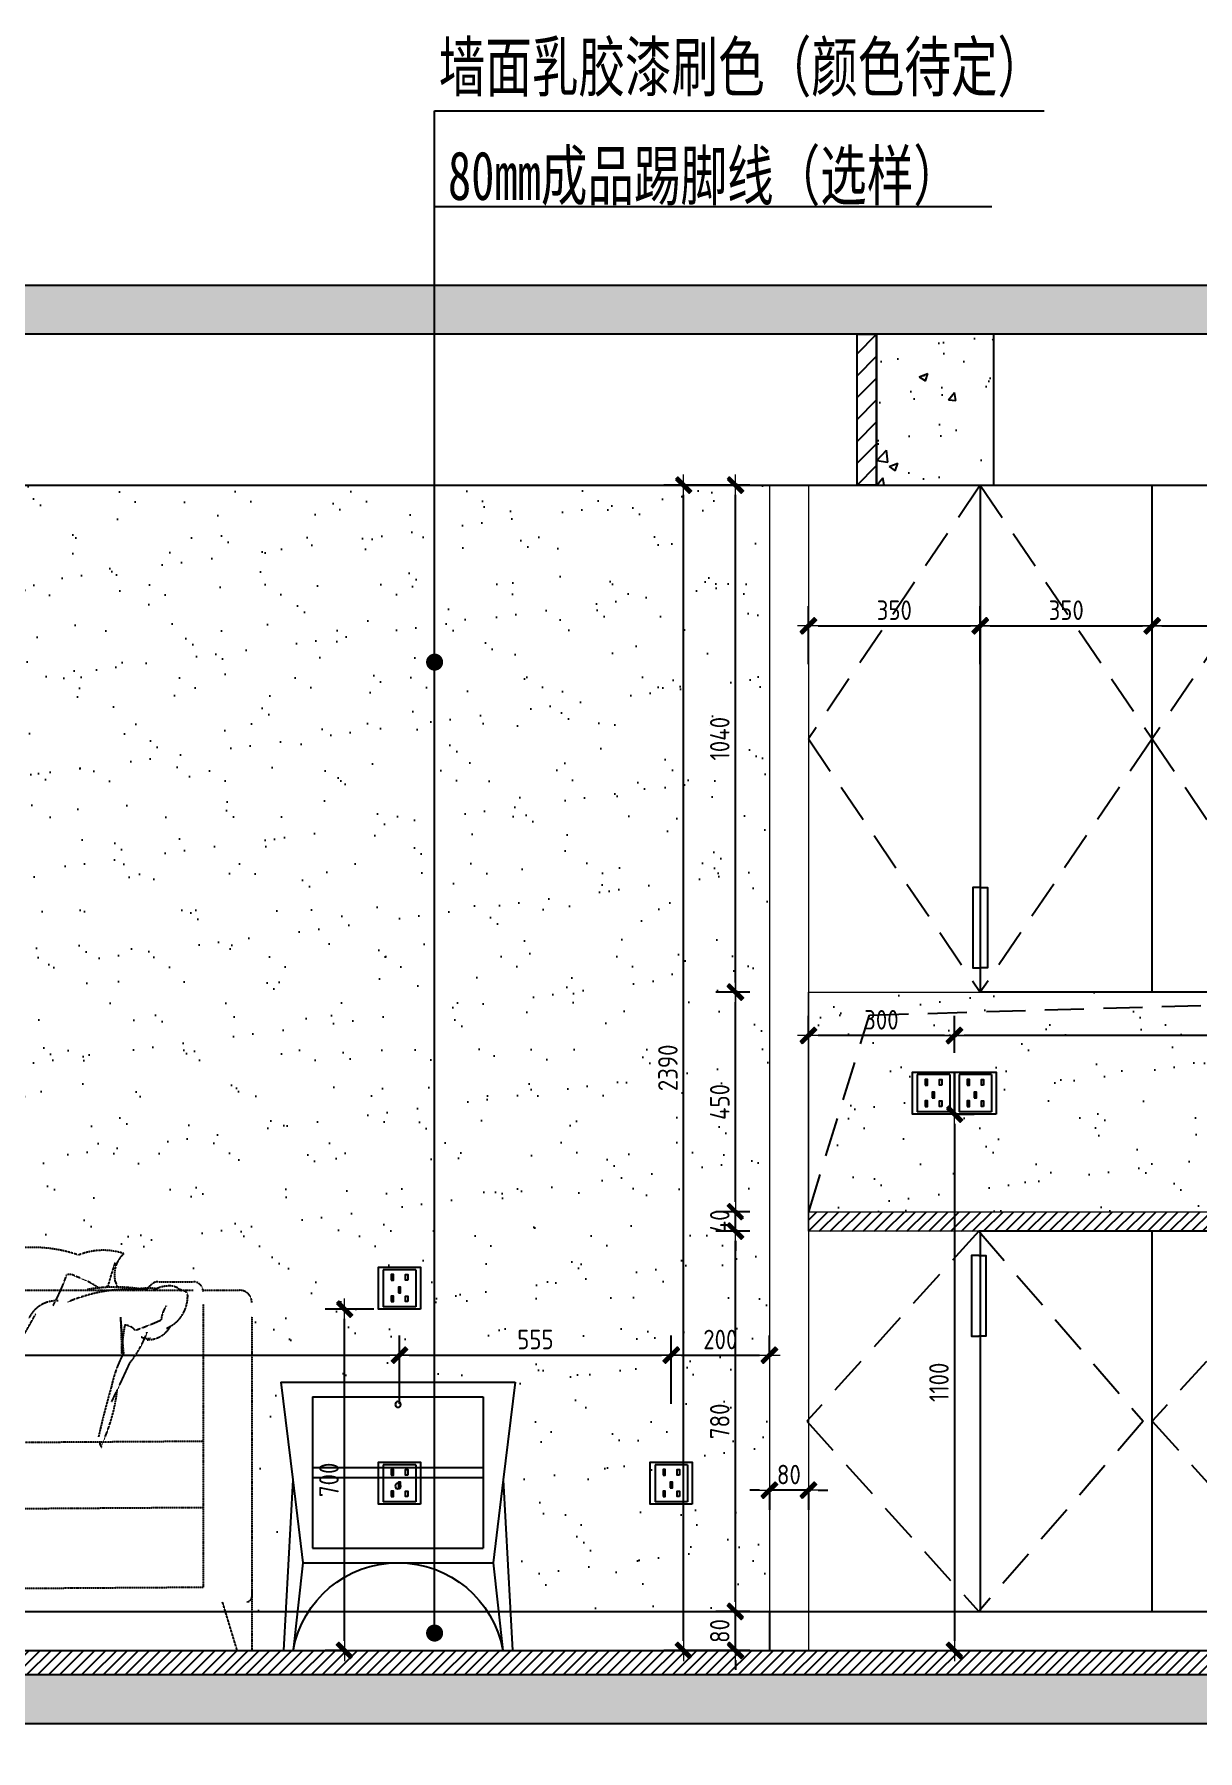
# Model space of a CAD drawing. Header units: millimetres. Extents: x 104198 to 1296755, y -81101 to 81453.
# Drawn here: x 547529 to 549915, y -26759 to -23239 of the extents above; entities that cross this region are included whole.
import ezdxf

# ---------------------------------------------------------------- set-up
doc = ezdxf.new("R2010")
doc.units = ezdxf.units.MM
doc.header["$PDMODE"] = 3
for name, pattern in [('Ax-B-comp-L2qt-$0$Ax-B-comp-LG-$0${ Wide Dash }', [12, 4, -2, 4, -2]), ('HIDDEN', [0.375, 0.25, -0.125]), ('HIDDEN2', [0.1875, 0.125, -0.0625])]:
    doc.linetypes.add(name, pattern=pattern)
doc.layers.get('Defpoints').update_dxf_attribs({"color": 250})
for name, color, linetype in [('0家具', 51, 'Continuous'), ('D■02 地材填充', 250, 'Continuous'), ('FIXTURE', 2, 'Continuous'), ('FURNITURE', 2, 'Continuous'), ('MF-活动家具', 40, 'Continuous'), ('天棚图层', 51, 'Continuous')]:
    doc.layers.add(name, color=color, linetype=linetype)
doc.layers.add('天花灯具尺寸', color=2, linetype='Continuous', lineweight=0)
doc.styles.add('CCD_DIM', font='ARCHS.SHX')
doc.styles.add('尺寸标注', font='ARCHS.SHX', dxfattribs={"width": 0.8})
doc.styles.add('黑体', font='simhei.ttf', dxfattribs={"width": 0.7})
doc.dimstyles.get("Standard").update_dxf_attribs({"dimtxt": 0.18, "dimasz": 0.18, "dimexe": 0.18, "dimexo": 0.0625, "dimgap": 0.09, "dimtad": 0, "dimtih": 1, "dimtoh": 1, "dimdec": 4, "dimzin": 0, "dimdsep": 46, "dimtxsty": 'Standard', "dimcen": 0.09, "dimadec": 0, "dimazin": 0, "dimtfac": 1, "dimtdec": 4, "dimtofl": 0, "dimtmove": 0, "dimatfit": 3, "dimfxl": 1, "dimtolj": 1, "dimtzin": 0, "dimarcsym": 0})
doc.dimstyles.new('海龍1：20', dxfattribs={"dimscale": 20, "dimtxt": 2, "dimasz": 1, "dimexe": 2, "dimexo": 2, "dimgap": 0.6, "dimtad": 1, "dimdec": 0, "dimrnd": 5, "dimdsep": 46, "dimtxsty": 'CCD_DIM', "dimblk": 'WS-cj', "dimcen": 1, "dimclrd": 44, "dimclre": 44, "dimclrt": 2, "dimadec": 0, "dimazin": 2, "dimtfac": 1, "dimtdec": 4, "dimtix": 1, "dimtmove": 2, "dimatfit": 3, "dimldrblk": 'CCD_Leader_Arrow', "dimfxl": 5, "dimfxlon": 1, "dimtolj": 1, "dimarcsym": 0})
doc.dimstyles.new('海龍1：50', dxfattribs={"dimscale": 50, "dimtxt": 2, "dimasz": 1, "dimexe": 2, "dimexo": 2, "dimgap": 0.6, "dimtad": 1, "dimdec": 0, "dimrnd": 5, "dimdsep": 46, "dimtxsty": 'CCD_DIM', "dimblk": 'WS-cj', "dimcen": 1, "dimclrd": 44, "dimclre": 44, "dimclrt": 2, "dimadec": 0, "dimazin": 2, "dimtfac": 1, "dimtdec": 4, "dimtix": 1, "dimtmove": 2, "dimatfit": 3, "dimldrblk": 'CCD_Leader_Arrow', "dimfxl": 5, "dimfxlon": 1, "dimtolj": 1, "dimarcsym": 0})
doc.dimstyles.new('立面标注', dxfattribs={"dimtxt": 100, "dimasz": 35, "dimexe": 20, "dimexo": 100, "dimtad": 1, "dimdec": 0, "dimtxsty": '黑体', "dimblk": 'ARCHTICK', "dimcen": 80, "dimdle": 20, "dimclrd": 251, "dimclre": 251, "dimclrt": 256, "dimadec": 0, "dimazin": 0, "dimtfac": 1, "dimtdec": 0, "dimtix": 1, "dimtmove": 2, "dimatfit": 3, "dimldrblk": 'DOT', "dimfxl": 200, "dimfxlon": 1, "dimarcsym": 0})

# ---------------------------------------------------------------- blocks, each defined once
blk = doc.blocks.new('_ArchTick')
at = {"color": 2, "linetype": 'ByBlock', "const_width": 0.4}
blk.add_lwpolyline([(-0.5, -0.5), (0.5, 0.5)], dxfattribs=at)
blk = doc.blocks.new('_Dot')
at = {"color": 2, "linetype": 'ByBlock', "lineweight": -2}
blk.add_line((-0.5, 0), (-1, 0), dxfattribs=at)
at = {"color": 2, "linetype": 'ByBlock', "const_width": 0.5}
blk.add_lwpolyline([(-0.25, 0, 1), (0.25, 0, 1)], format="xyb", close=True, dxfattribs=at)
blk = doc.blocks.new('*D199')
at = {"color": 44, "lineweight": -2, "transparency": 16777216}
for p, q in [((544976.3, -26915), (544976.3, -27265)), ((549036.3, -26915), (549036.3, -27265)), ((544976.3, -27165), (549036.3, -27165))]:
    blk.add_line(p, q, dxfattribs=at)
at = {"layer": 'Defpoints', "color": 0, "transparency": 16777216}
for p in [(549036.3, -26553.5), (544976.3, -26603.5), (549036.3, -27165)]:
    blk.add_point(p, dxfattribs=at)
at = {"color": 44, "lineweight": -2, "transparency": 16777216, "xscale": 50, "yscale": 50, "zscale": 50, "rotation": 180}
blk.add_blockref('_ArchTick', (544976.3, -27165), dxfattribs=at)
at = {"color": 44, "lineweight": -2, "transparency": 16777216, "xscale": 50, "yscale": 50, "zscale": 50}
blk.add_blockref('_ArchTick', (549036.3, -27165), dxfattribs=at)
at = {"color": 2, "transparency": 16777216, "insert": (547006.3, -27085), "char_height": 100, "attachment_point": 5, "style": '尺寸标注'}
blk.add_mtext('\\A1;4060', dxfattribs=at)
blk = doc.blocks.new('CCD_Leader_Arrow')
at = {"color": 50, "linetype": 'ByBlock'}
blk.add_line((0, 0), (-1, 0), dxfattribs=at)
for points in [[(-0.859, 0.668), (-0.597, 0.852), (-0.24, 0), (0, 0)], [(-0.859, -0.668), (-0.597, -0.852), (-0.24, 0), (0, 0)]]:
    blk.add_solid(points, dxfattribs=at)
blk = doc.blocks.new('WS-cj')
blk.add_hatch(color=2).paths.add_polyline_path([(0.588, 0.818), (-0.818, -0.588), (-0.588, -0.818), (0.818, 0.588)])
at = {"color": 2, "linetype": 'ByBlock', "lineweight": 0}
for p, q in [((-1.1, 0), (0, 0)), ((0, 0), (1.1, 0))]:
    blk.add_line(p, q, dxfattribs=at)
at = {"color": 2}
blk.add_lwpolyline([(0.588, 0.818), (-0.818, -0.588), (-0.588, -0.818), (0.818, 0.588)], close=True, dxfattribs=at)
blk = doc.blocks.new('*D200')
at = {"color": 44, "lineweight": -2, "transparency": 16777216}
for p, q in [((549036.3, -26915), (549036.3, -27265)), ((551936.3, -26915), (551936.3, -27265)), ((549036.3, -27165), (551936.3, -27165))]:
    blk.add_line(p, q, dxfattribs=at)
at = {"layer": 'Defpoints', "color": 0, "transparency": 16777216}
for p in [(549036.3, -26553.5), (551936.3, -26703.5), (551936.3, -27165)]:
    blk.add_point(p, dxfattribs=at)
at = {"color": 44, "lineweight": -2, "transparency": 16777216, "xscale": 50, "yscale": 50, "zscale": 50, "rotation": 180}
blk.add_blockref('_ArchTick', (549036.3, -27165), dxfattribs=at)
at = {"color": 44, "lineweight": -2, "transparency": 16777216, "xscale": 50, "yscale": 50, "zscale": 50}
blk.add_blockref('_ArchTick', (551936.3, -27165), dxfattribs=at)
at = {"color": 2, "transparency": 16777216, "insert": (550486.3, -27085), "char_height": 100, "attachment_point": 5, "style": '尺寸标注'}
blk.add_mtext('\\A1;2900', dxfattribs=at)
blk = doc.blocks.new('海龍12074856')
at = {"layer": 'FURNITURE', "color": 251, "linetype": 'HIDDEN'}
for p, q in [((-22.5, -87.9), (1080, -87.9)), ((1007.9, -70.5), (1080, -70.5)), ((1100, -87.9), (1175, -87.9)), ((1100, -116.7), (1100, -696.7)), ((1200, -141.7), (1200, -716.7)), ((1100, -397.9), (-22.5, -405.2)), ((-22.5, -540.4), (1100, -533.1)), ((-22.5, -704), (1100, -696.7)), ((1200, -701.7), (1200, -826.7)), ((1170, -826.7), (1139.8, -726.7)), ((1170, -826.7), (1200, -826.7))]:
    blk.add_line(p, q, dxfattribs=at)
for centre, radius, start, end in [((750.4, -290.4), 290.4, 71.0739, 107.5747), ((895.3, -141.7), 135.8, 71.8641, 111.8997), ((1491.4, -232.5), 606.2, 160.5896, 165.6069), ((976.8, -56.2), 58.6, 131.987, 191.4586), ((445.1, 71.7), 396.5, 331.2829, 341.1482), ((826.4, -75.3), 19.8, 54.205, 107.8646), ((779.3, -236.8), 187, 54.7043, 71.7089), ((882.6, -88.9), 42.3, 10.1563, 29.753), ((955, -426.2), 340.9, 86.251, 112.9558), ((920.4, -433.5), 352.1, 78.9134, 99.3904), ((1520.2, -402.6), 697.1, 152.4017, 152.608), ((987.7, -235.8), 152.1, 84.4699, 96.9262), ((1233.3, -326.5), 346.3, 133.6833, 136.2476), ((1007.9, -90.5), 20, 90, 133.6833), ((1031, -141.5), 62.5, 88.5744, 120.8545), ((997.8, -100.8), 70.5, 292.6963, 357.4063), ((1029.7, -119.8), 40.9, 63.3236, 88.1408), ((1063.8, -69.2), 21.1, 221.9306, 246.7617), ((1042.8, -127.3), 41.9, 54.7478, 78.0378), ((1042.8, -127.3), 41.9, 54.7478, 78.0378), ((1053.4, -100.1), 15.2, 345.1664, 27.3139), ((1080, -90.5), 20, 0, 90), ((1175, -112.9), 25, 0, 90), ((-97.3, 319.4), 968.1, 321.7122, 331.9416), ((799.9, -172.9), 63.5, 87.1577, 154.7043), ((1081.1, -156.3), 67.5, 147.1945, 173.6132), ((-14384.7, -1478.5), 15373.9, 4.71055, 4.98388), ((68.2, -203.6), 865, 359.0749, 4.0283), ((1333.9, -231.7), 401.1, 169.5657, 177.9766), ((936.8, -190.6), 31.6, 40.6183, 85.153), ((782.9, -101.7), 214.8, 321.0232, 340.2953), ((725.2, 495.7), 706.2, 289.4872, 294.135), ((986.5, -135.5), 53.8, 268.1339, 332.4125), ((985.5, -163.9), 23, 237.0233, 286.5183), ((1173.2, -341.3), 267.1, 152.0016, 167.9784), ((-3579.7, 1835.2), 4981.1, 334.4125, 335.4185), ((2717.1, -804.5), 1878.2, 163.9665, 167.2127), ((560.3, -249.7), 366.3, 334.6393, 353.297), ((907.6, -397.8), 20, 180.2482, 216.88), ((1190, -716.7), 10, 270, 0)]:
    blk.add_arc(centre, radius, start, end, dxfattribs=at)
blk = doc.blocks.new('tggg')
at = {"layer": 'MF-活动家具', "color": 8, "linetype": 'Continuous'}
for p, q in [((7229.9, -26803.9), (7163.2, -26803.9)), ((7163.2, -26803.9), (7163.2, -26879.8)), ((7229.9, -26803.9), (7229.9, -26879.8)), ((7229.9, -26879.8), (7163.2, -26879.8))]:
    blk.add_line(p, q, dxfattribs=at)
at = {"layer": 'MF-活动家具', "color": 2, "linetype": 'Continuous'}
blk.add_lwpolyline([(7239.5, -26884.8), (7153.5, -26884.8), (7153.5, -26798.8), (7239.5, -26798.8)], close=True, dxfattribs=at)
at = {"layer": 'MF-活动家具', "color": 8, "linetype": 'Continuous'}
for points in [[(7179.6, -26825.4), (7184.2, -26825.4), (7184.2, -26813.8), (7179.6, -26813.8)], [(7213.5, -26825.4), (7208.9, -26825.4), (7208.9, -26813.8), (7213.5, -26813.8)], [(7179.6, -26869.4), (7184.2, -26869.4), (7184.2, -26857.9), (7179.6, -26857.9)], [(7194.2, -26851.4), (7198.8, -26851.4), (7198.8, -26839.9), (7194.2, -26839.9)], [(7213.5, -26869.4), (7208.9, -26869.4), (7208.9, -26857.9), (7213.5, -26857.9)]]:
    blk.add_lwpolyline(points, close=True, dxfattribs=at)
blk = doc.blocks.new('rfyk')
at = {"color": 251}
for p, q in [((548805, -30190.8), (548829.3, -30390.8)), ((549285, -30190.8), (548805, -30190.8)), ((549285, -30190.8), (549260.7, -30390.8)), ((549220, -30220.8), (548870, -30220.8)), ((548870, -30220.8), (548870, -30530.8)), ((549220, -30220.8), (549220, -30530.8)), ((549220, -30365.8), (548870, -30365.8)), ((548829.3, -30390.8), (548810, -30740.8)), ((548829.3, -30390.8), (548850, -30560.8)), ((549220, -30385.8), (548870, -30385.8)), ((549260.7, -30390.8), (549240, -30560.8)), ((549260.7, -30390.8), (549280, -30740.8)), ((549220, -30530.8), (548870, -30530.8)), ((548850, -30560.8), (548830, -30740.8)), ((549240, -30560.8), (548850, -30560.8)), ((549240, -30560.8), (549260, -30740.8)), ((548830, -30740.8), (548810, -30740.8)), ((549280, -30740.8), (549260, -30740.8))]:
    blk.add_line(p, q, dxfattribs=at)
for centre in [(549045, -30236.2), (549045, -30403.5)]:
    blk.add_circle(centre, 5.84, dxfattribs=at)
blk.add_arc((549045, -30779.2), 218.4, 10.1272, 169.8728, dxfattribs=at)
blk = doc.blocks.new('*D805')
at = {"color": 44, "lineweight": -2, "transparency": 16777216}
for p, q in [((548966.6, -26453.5), (548966.6, -26433.5)), ((548996.3, -26473.5), (548926.6, -26473.5)), ((548966.6, -26553.5), (548966.6, -26473.5)), ((548996.3, -26553.5), (548926.6, -26553.5)), ((548966.6, -26573.5), (548966.6, -26593.5))]:
    blk.add_line(p, q, dxfattribs=at)
at = {"layer": 'Defpoints', "color": 0, "transparency": 16777216}
for p in [(548966.6, -26473.5), (549036.3, -26473.5), (549036.3, -26553.5)]:
    blk.add_point(p, dxfattribs=at)
at = {"color": 44, "lineweight": -2, "transparency": 16777216, "xscale": 20, "yscale": 20, "zscale": 20}
for p, rotation in [((548966.6, -26473.5), 270), ((548966.6, -26553.5), 90)]:
    blk.add_blockref('WS-cj', p, dxfattribs=dict(at, rotation=rotation))
at = {"color": 2, "transparency": 16777216, "insert": (548934.6, -26513.5), "char_height": 40, "attachment_point": 5, "rotation": 90, "style": 'CCD_DIM'}
blk.add_mtext('\\A1;80', dxfattribs=at)
blk = doc.blocks.new('*D806')
at = {"color": 44, "lineweight": -2, "transparency": 16777216}
for p, q in [((548996.3, -25693.5), (548926.6, -25693.5)), ((548966.6, -26453.5), (548966.6, -25713.5)), ((548996.3, -26473.5), (548926.6, -26473.5))]:
    blk.add_line(p, q, dxfattribs=at)
at = {"layer": 'Defpoints', "color": 0, "transparency": 16777216}
for p in [(548966.6, -25693.5), (549036.3, -25693.5), (549036.3, -26473.5)]:
    blk.add_point(p, dxfattribs=at)
at = {"color": 44, "lineweight": -2, "transparency": 16777216, "xscale": 20, "yscale": 20, "zscale": 20}
for p, rotation in [((548966.6, -25693.5), 90), ((548966.6, -26473.5), 270)]:
    blk.add_blockref('WS-cj', p, dxfattribs=dict(at, rotation=rotation))
at = {"color": 2, "transparency": 16777216, "insert": (548934.6, -26083.5), "char_height": 40, "attachment_point": 5, "rotation": 90, "style": 'CCD_DIM'}
blk.add_mtext('\\A1;780', dxfattribs=at)
blk = doc.blocks.new('*D807')
at = {"color": 44, "lineweight": -2, "transparency": 16777216}
for p, q in [((548966.6, -25633.5), (548966.6, -25613.5)), ((548996.3, -25653.5), (548926.6, -25653.5)), ((548966.6, -25693.5), (548966.6, -25653.5)), ((548996.3, -25693.5), (548926.6, -25693.5)), ((548966.6, -25713.5), (548966.6, -25733.5))]:
    blk.add_line(p, q, dxfattribs=at)
at = {"layer": 'Defpoints', "color": 0, "transparency": 16777216}
for p in [(548966.6, -25653.5), (549036.3, -25653.5), (549036.3, -25693.5)]:
    blk.add_point(p, dxfattribs=at)
at = {"color": 44, "lineweight": -2, "transparency": 16777216, "xscale": 20, "yscale": 20, "zscale": 20}
for p, rotation in [((548966.6, -25653.5), 270), ((548966.6, -25693.5), 90)]:
    blk.add_blockref('WS-cj', p, dxfattribs=dict(at, rotation=rotation))
at = {"color": 2, "transparency": 16777216, "insert": (548934.6, -25673.5), "char_height": 40, "attachment_point": 5, "rotation": 90, "style": 'CCD_DIM'}
blk.add_mtext('\\A1;40', dxfattribs=at)
blk = doc.blocks.new('*D808')
at = {"color": 44, "lineweight": -2, "transparency": 16777216}
for p, q in [((548996.3, -25203.5), (548926.6, -25203.5)), ((548966.6, -25633.5), (548966.6, -25223.5)), ((548996.3, -25653.5), (548926.6, -25653.5))]:
    blk.add_line(p, q, dxfattribs=at)
at = {"layer": 'Defpoints', "color": 0, "transparency": 16777216}
for p in [(548966.6, -25203.5), (549036.3, -25203.5), (549036.3, -25653.5)]:
    blk.add_point(p, dxfattribs=at)
at = {"color": 44, "lineweight": -2, "transparency": 16777216, "xscale": 20, "yscale": 20, "zscale": 20}
for p, rotation in [((548966.6, -25203.5), 90), ((548966.6, -25653.5), 270)]:
    blk.add_blockref('WS-cj', p, dxfattribs=dict(at, rotation=rotation))
at = {"color": 2, "transparency": 16777216, "insert": (548934.6, -25428.5), "char_height": 40, "attachment_point": 5, "rotation": 90, "style": 'CCD_DIM'}
blk.add_mtext('\\A1;450', dxfattribs=at)
blk = doc.blocks.new('*D809')
at = {"color": 44, "lineweight": -2, "transparency": 16777216}
for p, q in [((548996.3, -24163.5), (548926.6, -24163.5)), ((548966.6, -25183.5), (548966.6, -24183.5)), ((548996.3, -25203.5), (548926.6, -25203.5))]:
    blk.add_line(p, q, dxfattribs=at)
at = {"layer": 'Defpoints', "color": 0, "transparency": 16777216}
for p in [(548966.6, -24163.5), (549036.3, -24163.5), (549036.3, -25203.5)]:
    blk.add_point(p, dxfattribs=at)
at = {"color": 44, "lineweight": -2, "transparency": 16777216, "xscale": 20, "yscale": 20, "zscale": 20}
for p, rotation in [((548966.6, -24163.5), 90), ((548966.6, -25203.5), 270)]:
    blk.add_blockref('WS-cj', p, dxfattribs=dict(at, rotation=rotation))
at = {"color": 2, "transparency": 16777216, "insert": (548934.6, -24683.5), "char_height": 40, "attachment_point": 5, "rotation": 90, "style": 'CCD_DIM'}
blk.add_mtext('\\A1;1040', dxfattribs=at)
blk = doc.blocks.new('*D810')
at = {"color": 44, "lineweight": -2, "transparency": 16777216}
for p, q in [((548960.2, -24163.5), (548820.2, -24163.5)), ((548860.2, -26533.5), (548860.2, -24183.5)), ((548960.2, -26553.5), (548820.2, -26553.5))]:
    blk.add_line(p, q, dxfattribs=at)
at = {"layer": 'Defpoints', "color": 0, "transparency": 16777216}
for p in [(548860.2, -24163.5), (549036.3, -24163.5), (549036.3, -26553.5)]:
    blk.add_point(p, dxfattribs=at)
at = {"color": 44, "lineweight": -2, "transparency": 16777216, "xscale": 20, "yscale": 20, "zscale": 20}
for p, rotation in [((548860.2, -24163.5), 90), ((548860.2, -26553.5), 270)]:
    blk.add_blockref('WS-cj', p, dxfattribs=dict(at, rotation=rotation))
at = {"color": 2, "transparency": 16777216, "insert": (548828.2, -25358.5), "char_height": 40, "attachment_point": 5, "rotation": 90, "style": 'CCD_DIM'}
blk.add_mtext('\\A1;2390', dxfattribs=at)
blk = doc.blocks.new('*D813')
at = {"color": 44, "lineweight": -2, "transparency": 16777216}
for p, q in [((545275.9, -26047.7), (545275.9, -25907.7)), ((548277.9, -26047.7), (548277.9, -25907.7)), ((545295.9, -25947.7), (548257.9, -25947.7))]:
    blk.add_line(p, q, dxfattribs=at)
at = {"layer": 'Defpoints', "color": 0, "transparency": 16777216}
for p in [(548277.9, -25947.7), (545275.9, -26167.5), (548277.9, -26167.5)]:
    blk.add_point(p, dxfattribs=at)
at = {"color": 44, "lineweight": -2, "transparency": 16777216, "xscale": 20, "yscale": 20, "zscale": 20, "rotation": 180}
blk.add_blockref('WS-cj', (545275.9, -25947.7), dxfattribs=at)
at = {"color": 44, "lineweight": -2, "transparency": 16777216, "xscale": 20, "yscale": 20, "zscale": 20}
blk.add_blockref('WS-cj', (548277.9, -25947.7), dxfattribs=at)
at = {"color": 2, "transparency": 16777216, "insert": (546776.9, -25915.7), "char_height": 40, "attachment_point": 5, "style": 'CCD_DIM'}
blk.add_mtext('\\A1;3000', dxfattribs=at)
blk = doc.blocks.new('*D814')
at = {"color": 44, "lineweight": -2, "transparency": 16777216}
for p, q in [((548277.9, -26047.7), (548277.9, -25907.7)), ((548835.2, -26047.7), (548835.2, -25907.7)), ((548297.9, -25947.7), (548815.2, -25947.7))]:
    blk.add_line(p, q, dxfattribs=at)
at = {"layer": 'Defpoints', "color": 0, "transparency": 16777216}
for p in [(548835.2, -25947.7), (548277.9, -26167.5), (548835.2, -26167.5)]:
    blk.add_point(p, dxfattribs=at)
at = {"color": 44, "lineweight": -2, "transparency": 16777216, "xscale": 20, "yscale": 20, "zscale": 20, "rotation": 180}
blk.add_blockref('WS-cj', (548277.9, -25947.7), dxfattribs=at)
at = {"color": 44, "lineweight": -2, "transparency": 16777216, "xscale": 20, "yscale": 20, "zscale": 20}
blk.add_blockref('WS-cj', (548835.2, -25947.7), dxfattribs=at)
at = {"color": 2, "transparency": 16777216, "insert": (548556.5, -25915.7), "char_height": 40, "attachment_point": 5, "style": 'CCD_DIM'}
blk.add_mtext('\\A1;555', dxfattribs=at)
blk = doc.blocks.new('*D1011')
at = {"color": 44, "lineweight": -2, "transparency": 16777216}
for p, q in [((548225.4, -25853.5), (548125.2, -25853.5)), ((548165.2, -26533.5), (548165.2, -25873.5)), ((548165.2, -26553.5), (548125.2, -26553.5))]:
    blk.add_line(p, q, dxfattribs=at)
at = {"layer": 'Defpoints', "color": 0, "transparency": 16777216}
for p in [(548165.2, -25853.5), (548265.4, -25853.5), (548186, -26553.5)]:
    blk.add_point(p, dxfattribs=at)
at = {"color": 44, "lineweight": -2, "transparency": 16777216, "xscale": 20, "yscale": 20, "zscale": 20}
for p, rotation in [((548165.2, -25853.5), 90), ((548165.2, -26553.5), 270)]:
    blk.add_blockref('WS-cj', p, dxfattribs=dict(at, rotation=rotation))
at = {"color": 2, "transparency": 16777216, "insert": (548133.2, -26203.5), "char_height": 40, "attachment_point": 5, "rotation": 90, "style": 'CCD_DIM'}
blk.add_mtext('\\A1;700', dxfattribs=at)
blk = doc.blocks.new('*D1120')
at = {"color": 44, "lineweight": -2, "transparency": 16777216}
for p, q in [((548835.2, -26047.7), (548835.2, -25907.7)), ((549036.3, -25947.7), (549036.3, -25907.7)), ((548855.2, -25947.7), (549016.3, -25947.7))]:
    blk.add_line(p, q, dxfattribs=at)
at = {"layer": 'Defpoints', "color": 0, "transparency": 16777216}
for p in [(549036.3, -25947.7), (549036.3, -25977.2), (548835.2, -26167.5)]:
    blk.add_point(p, dxfattribs=at)
at = {"color": 44, "lineweight": -2, "transparency": 16777216, "xscale": 20, "yscale": 20, "zscale": 20, "rotation": 180}
blk.add_blockref('WS-cj', (548835.2, -25947.7), dxfattribs=at)
at = {"color": 44, "lineweight": -2, "transparency": 16777216, "xscale": 20, "yscale": 20, "zscale": 20}
blk.add_blockref('WS-cj', (549036.3, -25947.7), dxfattribs=at)
at = {"color": 2, "transparency": 16777216, "insert": (548935.7, -25915.7), "char_height": 40, "attachment_point": 5, "style": 'CCD_DIM'}
blk.add_mtext('\\A1;200', dxfattribs=at)
blk = doc.blocks.new('*D1195')
at = {"color": 44, "lineweight": -2, "transparency": 16777216}
for p, q in [((549415.7, -25327.5), (549415.7, -25252)), ((550911.3, -25327.5), (550911.3, -25252)), ((550891.3, -25292), (549435.7, -25292))]:
    blk.add_line(p, q, dxfattribs=at)
at = {"layer": 'Defpoints', "color": 0, "transparency": 16777216}
for p in [(549415.7, -25292), (549415.7, -25367.5), (550911.3, -25367.5)]:
    blk.add_point(p, dxfattribs=at)
at = {"color": 44, "lineweight": -2, "transparency": 16777216, "xscale": 20, "yscale": 20, "zscale": 20, "rotation": 180}
blk.add_blockref('WS-cj', (549415.7, -25292), dxfattribs=at)
at = {"color": 44, "lineweight": -2, "transparency": 16777216, "xscale": 20, "yscale": 20, "zscale": 20}
blk.add_blockref('WS-cj', (550911.3, -25292), dxfattribs=at)
at = {"color": 2, "transparency": 16777216, "insert": (550163.5, -25260), "char_height": 40, "attachment_point": 5, "style": 'CCD_DIM'}
blk.add_mtext('\\A1;1495', dxfattribs=at)
blk = doc.blocks.new('*D1196')
at = {"color": 44, "lineweight": -2, "transparency": 16777216}
for p, q in [((549116.3, -25292), (549116.3, -25252)), ((549415.7, -25327.5), (549415.7, -25252)), ((549395.7, -25292), (549136.3, -25292))]:
    blk.add_line(p, q, dxfattribs=at)
at = {"layer": 'Defpoints', "color": 0, "transparency": 16777216}
for p in [(549116.3, -25292), (549116.3, -25317.4), (549415.7, -25367.5)]:
    blk.add_point(p, dxfattribs=at)
at = {"color": 44, "lineweight": -2, "transparency": 16777216, "xscale": 20, "yscale": 20, "zscale": 20, "rotation": 180}
blk.add_blockref('WS-cj', (549116.3, -25292), dxfattribs=at)
at = {"color": 44, "lineweight": -2, "transparency": 16777216, "xscale": 20, "yscale": 20, "zscale": 20}
blk.add_blockref('WS-cj', (549415.7, -25292), dxfattribs=at)
at = {"color": 2, "transparency": 16777216, "insert": (549266, -25260), "char_height": 40, "attachment_point": 5, "style": 'CCD_DIM'}
blk.add_mtext('\\A1;300', dxfattribs=at)
blk = doc.blocks.new('*D1202')
at = {"color": 44, "lineweight": -2, "transparency": 16777216}
for p, q in [((549016.3, -26224.7), (548996.3, -26224.7)), ((549036.3, -26224.7), (549036.3, -26264.7)), ((549116.3, -26224.7), (549036.3, -26224.7)), ((549116.3, -26224.7), (549116.3, -26264.7)), ((549136.3, -26224.7), (549156.3, -26224.7))]:
    blk.add_line(p, q, dxfattribs=at)
at = {"layer": 'Defpoints', "color": 0, "transparency": 16777216}
for p in [(549036.3, -26217.4), (549036.3, -26224.7), (549116.3, -26217.4)]:
    blk.add_point(p, dxfattribs=at)
at = {"color": 44, "lineweight": -2, "transparency": 16777216, "xscale": 20, "yscale": 20, "zscale": 20}
blk.add_blockref('WS-cj', (549036.3, -26224.7), dxfattribs=at)
at = {"color": 44, "lineweight": -2, "transparency": 16777216, "xscale": 20, "yscale": 20, "zscale": 20, "rotation": 180}
blk.add_blockref('WS-cj', (549116.3, -26224.7), dxfattribs=at)
at = {"color": 2, "transparency": 16777216, "insert": (549076.3, -26192.7), "char_height": 40, "attachment_point": 5, "style": 'CCD_DIM'}
blk.add_mtext('\\A1;80', dxfattribs=at)
blk = doc.blocks.new('*D1272')
at = {"color": 44, "lineweight": -2, "transparency": 16777216}
for p, q in [((549416, -25453.5), (549456, -25453.5)), ((549416, -25473.5), (549416, -26533.5)), ((549416, -26553.5), (549456, -26553.5))]:
    blk.add_line(p, q, dxfattribs=at)
at = {"layer": 'Defpoints', "color": 0, "transparency": 16777216}
for p in [(549415.7, -25453.5), (549415.7, -26553.5), (549416, -26553.5)]:
    blk.add_point(p, dxfattribs=at)
at = {"color": 44, "lineweight": -2, "transparency": 16777216, "xscale": 20, "yscale": 20, "zscale": 20}
for p, rotation in [((549416, -25453.5), 90), ((549416, -26553.5), 270)]:
    blk.add_blockref('WS-cj', p, dxfattribs=dict(at, rotation=rotation))
at = {"color": 2, "transparency": 16777216, "insert": (549384, -26003.5), "char_height": 40, "attachment_point": 5, "rotation": 90, "style": 'CCD_DIM'}
blk.add_mtext('\\A1;1100', dxfattribs=at)
blk = doc.blocks.new('*D1283')
at = {"color": 44, "lineweight": -2, "transparency": 16777216}
for p, q in [((549116.3, -24530.5), (549116.3, -24411.9)), ((549468.8, -24530.5), (549468.8, -24411.9)), ((549136.3, -24451.9), (549448.8, -24451.9))]:
    blk.add_line(p, q, dxfattribs=at)
at = {"layer": 'Defpoints', "color": 0, "transparency": 16777216}
for p in [(549468.8, -24451.9), (549116.3, -24570.5), (549468.8, -24570.5)]:
    blk.add_point(p, dxfattribs=at)
at = {"color": 44, "lineweight": -2, "transparency": 16777216, "xscale": 20, "yscale": 20, "zscale": 20, "rotation": 180}
blk.add_blockref('WS-cj', (549116.3, -24451.9), dxfattribs=at)
at = {"color": 44, "lineweight": -2, "transparency": 16777216, "xscale": 20, "yscale": 20, "zscale": 20}
blk.add_blockref('WS-cj', (549468.8, -24451.9), dxfattribs=at)
at = {"color": 2, "transparency": 16777216, "insert": (549292.5, -24419.9), "char_height": 40, "attachment_point": 5, "style": 'CCD_DIM'}
blk.add_mtext('\\A1;350', dxfattribs=at)
blk = doc.blocks.new('*D1284')
at = {"color": 44, "lineweight": -2, "transparency": 16777216}
for p, q in [((549468.8, -24530.5), (549468.8, -24411.9)), ((549821.3, -24471.2), (549821.3, -24411.9)), ((549488.8, -24451.9), (549801.3, -24451.9))]:
    blk.add_line(p, q, dxfattribs=at)
at = {"layer": 'Defpoints', "color": 0, "transparency": 16777216}
for p in [(549821.3, -24451.9), (549821.3, -24511.2), (549468.8, -24570.5)]:
    blk.add_point(p, dxfattribs=at)
at = {"color": 44, "lineweight": -2, "transparency": 16777216, "xscale": 20, "yscale": 20, "zscale": 20, "rotation": 180}
blk.add_blockref('WS-cj', (549468.8, -24451.9), dxfattribs=at)
at = {"color": 44, "lineweight": -2, "transparency": 16777216, "xscale": 20, "yscale": 20, "zscale": 20}
blk.add_blockref('WS-cj', (549821.3, -24451.9), dxfattribs=at)
at = {"color": 2, "transparency": 16777216, "insert": (549645, -24419.9), "char_height": 40, "attachment_point": 5, "style": 'CCD_DIM'}
blk.add_mtext('\\A1;350', dxfattribs=at)
blk = doc.blocks.new('*D1285')
at = {"color": 44, "lineweight": -2, "transparency": 16777216}
for p, q in [((549821.3, -24471.2), (549821.3, -24411.9)), ((550173.8, -24471.2), (550173.8, -24411.9)), ((549841.3, -24451.9), (550153.8, -24451.9))]:
    blk.add_line(p, q, dxfattribs=at)
at = {"layer": 'Defpoints', "color": 0, "transparency": 16777216}
for p in [(550173.8, -24451.9), (549821.3, -24511.2), (550173.8, -24511.2)]:
    blk.add_point(p, dxfattribs=at)
at = {"color": 44, "lineweight": -2, "transparency": 16777216, "xscale": 20, "yscale": 20, "zscale": 20, "rotation": 180}
blk.add_blockref('WS-cj', (549821.3, -24451.9), dxfattribs=at)
at = {"color": 44, "lineweight": -2, "transparency": 16777216, "xscale": 20, "yscale": 20, "zscale": 20}
blk.add_blockref('WS-cj', (550173.8, -24451.9), dxfattribs=at)
at = {"color": 2, "transparency": 16777216, "insert": (549997.5, -24419.9), "char_height": 40, "attachment_point": 5, "style": 'CCD_DIM'}
blk.add_mtext('\\A1;350', dxfattribs=at)

msp = doc.modelspace()

# ---------------------------------------------------------------- hatches: boundary and pattern name
h = msp.add_hatch(color=252)
h.dxf.hatch_style = 1
h.paths.add_polyline_path([(544976.3, -23853.5), (544696.3, -23853.5), (544696.3, -26603.5), (544976.3, -26603.5)])
h.paths.add_polyline_path([(552216.3, -23753.5), (544696.3, -23753.5), (544696.3, -23853.5), (544976.3, -23853.5), (552216.3, -23853.5)])
h.paths.add_polyline_path([(552216.3, -23853.5), (551936.3, -23853.5), (551936.3, -24163.5), (551936.3, -26473.5), (551936.3, -26603.5), (552216.3, -26603.5)])
h.paths.add_polyline_path([(552216.3, -26603.5), (544696.3, -26603.5), (544696.3, -26703.5), (552216.3, -26703.5)])
h = msp.add_hatch()
h.set_pattern_fill('AR-CONC', color=252)
h.set_pattern_definition([(50, (549256.28, -24163.46), (182.185, -15.94), [19.05, -209.55]), (355, (549256.28, -24163.46), (-35.24, 191.06), [15.24, -167.64]), (100.45, (549271.47, -24164.79), (146.94, 175.12), [16.19, -178.09]), (46.184, (549256.28, -24112.66), (271.08, -42.04), [28.57, -314.32]), (96.64, (549278.87, -24116.17), (237.4, 247.43), [24.29, -267.13]), (351.18, (549256.28, -24112.66), (237.4, 247.43), [22.86, -251.46]), (21, (549281.68, -24125.36), (151.615, -102.266), [19.05, -209.55]), (326, (549281.68, -24125.36), (61.8, 184.19), [15.24, -167.64]), (71.45, (549294.32, -24133.88), (213.42, 81.92), [16.19, -178.09]), (37.5, (549256.284, -24163.46), (3.089, 84.555), [0, -165.608, 0, -170.18, 0, -168.275]), (7.5, (549256.28, -24163.46), (66.82, 100.18), [0, -97.028, 0, -161.798, 0, -64.135]), (327.5, (549199.64, -24163.46), (135.591, -5.729), [0, -63.5, 0, -198.12, 0, -262.89]), (317.5, (549174.24, -24163.46), (148.13, 25.426), [0, -82.55, 0, -131.572, 0, -186.69])])
h.paths.add_polyline_path([(549496.3, -23853.5), (549256.3, -23853.5), (549256.3, -24163.5), (549496.3, -24163.5)])
h = msp.add_hatch()
h.set_pattern_fill('AR-SAND', color=8, scale=3, style=0)
h.set_pattern_definition([(37.5, (544976.28, -26473.46), (-4.8, 146.824), [0, -115.824, 0, -129.54, 0, -123.825]), (7.5, (544976.28, -26473.46), (134.857, 215.0475), [0, -62.484, 0, -104.394, 0, -40.005]), (327.5, (544882.56, -26473.46), (237.2977, 0.431), [0, -38.1, 0, -137.16, 0, -179.07]), (317.5, (544882.56, -26473.46), (229.067, 66.879), [0, -19.05, 0, -89.916, 0, -102.87])])
h.paths.add_polyline_path([(549036.3, -24163.5), (544976.3, -24163.5), (544976.3, -26473.5), (545028.8, -26473.5), (545028.8, -26044.6), (545023.8, -26003.5), (545503.8, -26003.5), (545503.8, -26473.5), (545575, -26473.5), (545575, -25785.2), (545834.2, -25785.2), (545834.2, -25726.7), (546266.9, -25726.7), (546266.9, -25807.7), (547287.2, -25807.7), (547287.2, -25720.6), (547718, -25720.6), (547718, -25793.5), (547981.3, -25793.5), (547981.3, -26473.5), (548031.1, -26473.5), (548031.1, -26001.8), (548516.8, -26001.8), (548516.8, -26473.5), (549036.3, -26473.5)])
h.paths.add_polyline_path([(548352.9, -25302.5), (548202.9, -25302.5), (548202.9, -24802.5), (548352.9, -24802.5)], flags=16)
h.paths.add_polyline_path([(548332.9, -25282.5), (548222.9, -25282.5), (548222.9, -24822.5), (548332.9, -24822.5)], flags=0)
h.paths.add_polyline_path([(548320.9, -25767.5), (548320.9, -25853.5), (548234.9, -25853.5), (548234.9, -25767.5)], flags=16)
h.paths.add_polyline_path([(548294.8, -25782.5), (548294.8, -25808.6), (548280.2, -25808.6), (548280.2, -25826.5), (548294.8, -25826.5), (548294.8, -25838.1), (548290.2, -25838.1), (548290.2, -25820.1), (548265.5, -25820.1), (548265.5, -25838.1), (548260.9, -25838.1), (548260.9, -25820.1), (548275.6, -25820.1), (548275.6, -25794.1), (548260.9, -25794.1), (548260.9, -25782.5), (548265.5, -25782.5), (548265.5, -25808.6), (548290.2, -25808.6), (548290.2, -25782.5)], flags=0)
h.paths.add_polyline_path([(548857.2, -26167.5), (548943.2, -26167.5), (548943.2, -26253.5), (548857.2, -26253.5)], flags=16)
h.paths.add_polyline_path([(548883.2, -26182.5), (548887.8, -26182.5), (548887.8, -26208.6), (548912.5, -26208.6), (548912.5, -26182.5), (548917.1, -26182.5), (548917.1, -26208.6), (548902.5, -26208.6), (548902.5, -26226.5), (548917.1, -26226.5), (548917.1, -26238.1), (548912.5, -26238.1), (548912.5, -26220.1), (548887.8, -26220.1), (548887.8, -26238.1), (548883.2, -26238.1), (548883.2, -26220.1), (548897.9, -26220.1), (548897.9, -26194.1), (548883.2, -26194.1)], flags=0)
h.paths.add_polyline_path([(547320.5, -25346.6), (546245.5, -25346.6), (546245.5, -24760.3), (547320.5, -24760.3)], flags=16)
h.paths.add_polyline_path([(545350.9, -25302.5), (545200.9, -25302.5), (545200.9, -24802.5), (545350.9, -24802.5)], flags=16)
h.paths.add_polyline_path([(545330.9, -25282.5), (545220.9, -25282.5), (545220.9, -24822.5), (545330.9, -24822.5)], flags=0)
h.paths.add_polyline_path([(548904.6, -26144.9), (548904.6, -26022), (548964.6, -26022), (548964.6, -26144.9)], flags=24)
h.paths.add_polyline_path([(548904.6, -25715.8), (548904.6, -25631.1), (548964.6, -25631.1), (548964.6, -25715.8)], flags=24)
h.paths.add_polyline_path([(548904.6, -25489.9), (548904.6, -25367), (548964.6, -25367), (548964.6, -25489.9)], flags=24)
h.paths.add_polyline_path([(548904.6, -24760.1), (548904.6, -24606.8), (548964.6, -24606.8), (548964.6, -24760.1)], flags=24)
h.paths.add_polyline_path([(548798.2, -25438.9), (548798.2, -25278), (548858.2, -25278), (548858.2, -25438.9)], flags=24)
h.paths.add_polyline_path([(545064.6, -25885.7), (545187.5, -25885.7), (545187.5, -25945.7), (545064.6, -25945.7)], flags=24)
h.paths.add_polyline_path([(548595.7, -25885.7), (548718.5, -25885.7), (548718.5, -25945.7), (548595.7, -25945.7)], flags=24)
h = msp.add_hatch()
h.set_pattern_fill('AR-SAND', color=8, scale=3, style=0)
h.set_pattern_definition([(37.5, (549116.28, -25653.46), (-4.8, 146.824), [0, -115.824, 0, -129.54, 0, -123.825]), (7.5, (549116.28, -25653.46), (134.857, 215.048), [0, -62.484, 0, -104.394, 0, -40.005]), (327.5, (549022.56, -25653.46), (237.298, 0.431), [0, -38.1, 0, -137.16, 0, -179.07]), (317.5, (549022.56, -25653.46), (229.067, 66.879), [0, -19.05, 0, -89.916, 0, -102.87])])
h.paths.add_polyline_path([(551211.3, -25203.5), (550862.1, -25203.5), (549241.6, -25250.2), (549116.9, -25653.5), (551211.3, -25653.5)])
h.paths.add_polyline_path([(549415.7, -25453.5), (549329.7, -25453.5), (549329.7, -25367.5), (549415.7, -25367.5), (549501.7, -25367.5), (549501.7, -25453.5)], flags=16)
h.paths.add_polyline_path([(549492.1, -25448.4), (549425.4, -25448.4), (549425.4, -25372.5), (549492.1, -25372.5)], flags=0)
h.paths.add_polyline_path([(549475.7, -25438.1), (549471.1, -25438.1), (549471.1, -25420.1), (549446.4, -25420.1), (549446.4, -25438.1), (549441.8, -25438.1), (549441.8, -25426.5), (549456.4, -25426.5), (549456.4, -25408.6), (549461, -25408.6), (549461, -25426.5), (549475.7, -25426.5)], flags=0)
h.paths.add_polyline_path([(549475.7, -25394.1), (549471.1, -25394.1), (549471.1, -25382.5), (549475.7, -25382.5)], flags=0)
h.paths.add_polyline_path([(549446.4, -25394.1), (549441.8, -25394.1), (549441.8, -25382.5), (549446.4, -25382.5)], flags=0)
h.paths.add_polyline_path([(549389.7, -25438.1), (549385.1, -25438.1), (549385.1, -25420.1), (549360.4, -25420.1), (549360.4, -25438.1), (549355.8, -25438.1), (549355.8, -25426.5), (549370.4, -25426.5), (549370.4, -25408.6), (549375, -25408.6), (549375, -25426.5), (549389.7, -25426.5)], flags=0)
h.paths.add_polyline_path([(549389.7, -25394.1), (549385.1, -25394.1), (549385.1, -25382.5), (549389.7, -25382.5)], flags=0)
h.paths.add_polyline_path([(549360.4, -25394.1), (549355.8, -25394.1), (549355.8, -25382.5), (549360.4, -25382.5)], flags=0)
h.paths.add_polyline_path([(550825.3, -25453.5), (550825.3, -25367.5), (550911.3, -25367.5), (550997.3, -25367.5), (550997.3, -25453.5), (550911.3, -25453.5)], flags=16)
h.paths.add_polyline_path([(550834.9, -25448.4), (550834.9, -25372.5), (550901.6, -25372.5), (550901.6, -25448.4)], flags=0)
h.paths.add_polyline_path([(550851.3, -25438.1), (550851.3, -25426.5), (550866, -25426.5), (550866, -25408.6), (550870.6, -25408.6), (550870.6, -25426.5), (550885.2, -25426.5), (550885.2, -25438.1), (550880.6, -25438.1), (550880.6, -25420.1), (550855.9, -25420.1), (550855.9, -25438.1)], flags=0)
h.paths.add_polyline_path([(550851.3, -25394.1), (550851.3, -25382.5), (550855.9, -25382.5), (550855.9, -25394.1)], flags=0)
h.paths.add_polyline_path([(550880.6, -25394.1), (550880.6, -25382.5), (550885.2, -25382.5), (550885.2, -25394.1)], flags=0)
h.paths.add_polyline_path([(550920.9, -25448.4), (550920.9, -25372.5), (550987.6, -25372.5), (550987.6, -25448.4)], flags=0)
h.paths.add_polyline_path([(550937.3, -25438.1), (550937.3, -25426.5), (550952, -25426.5), (550952, -25408.6), (550956.6, -25408.6), (550956.6, -25426.5), (550971.2, -25426.5), (550971.2, -25438.1), (550966.6, -25438.1), (550966.6, -25420.1), (550941.9, -25420.1), (550941.9, -25438.1)], flags=0)
h.paths.add_polyline_path([(550937.3, -25394.1), (550937.3, -25382.5), (550941.9, -25382.5), (550941.9, -25394.1)], flags=0)
h.paths.add_polyline_path([(550966.6, -25394.1), (550966.6, -25382.5), (550971.2, -25382.5), (550971.2, -25394.1)], flags=0)
h.paths.add_polyline_path([(549241.6, -25250.2), (550513, -25213.5), (550513, -25203.5), (549116.3, -25203.5), (549116.3, -25653.5), (549116.9, -25653.5)])
h.paths.add_polyline_path([(550086.8, -25230), (550240.2, -25230), (550240.2, -25290), (550086.8, -25290)], flags=24)
h.paths.add_polyline_path([(549204.6, -25230), (549327.4, -25230), (549327.4, -25290), (549204.6, -25290)], flags=24)
at = {"layer": 'D■02 地材填充'}
h = msp.add_hatch(dxfattribs=at)
h.set_pattern_fill('ANSI31', color=256, scale=10, angle=180, style=0)
h.set_pattern_definition([(225, (549216.284, -24163.46), (22.4506, -22.4506), [])])
h.paths.add_polyline_path([(549216.3, -23853.5), (549256.3, -23853.5), (549256.3, -24163.5), (549216.3, -24163.5)])
h = msp.add_hatch(dxfattribs=at)
h.set_pattern_fill('ANSI31', color=256, scale=5, angle=180, style=0)
h.set_pattern_definition([(225, (549116.284, -25693.462), (11.22532, -11.22532), [])])
h.paths.add_polyline_path([(551211.3, -25653.5), (549116.3, -25653.5), (549116.3, -25693.5), (551211.3, -25693.5)])
h = msp.add_hatch(dxfattribs=at)
h.set_pattern_fill('ANSI31', color=256, scale=5, angle=180, style=0)
h.set_pattern_definition([(225, (544976.284, -26603.462), (11.22532, -11.22532), [])])
h.paths.add_polyline_path([(551936.3, -26553.5), (544976.3, -26553.5), (544976.3, -26603.5), (551936.3, -26603.5)])

# ---------------------------------------------------------------- linework, layer by layer
at = {"color": 2}
for p, q in [((549216.3, -24163.5), (549216.3, -23853.5)), ((549256.3, -24163.5), (549256.3, -23853.5)), ((549496.3, -24163.5), (549496.3, -23853.5)), ((545156.3, -24163.5), (551936.3, -24163.5)), ((549468.8, -24163.5), (549468.8, -25203.5)), ((549821.3, -25203.5), (549821.3, -24163.5)), ((550862.1, -25203.5), (549465.5, -25203.5)), ((550862.1, -25693.5), (549465.5, -25693.5)), ((549468.8, -25693.5), (549468.8, -26473.5)), ((549821.3, -26473.5), (549821.3, -25693.5)), ((544976.3, -26473.5), (551231.3, -26473.5)), ((549036.3, -26473.5), (549036.3, -26553.5)), ((544976.3, -26553.5), (551936.3, -26553.5))]:
    msp.add_line(p, q, dxfattribs=at)
at = {"color": 250, "linetype": 'Ax-B-comp-L2qt-$0$Ax-B-comp-LG-$0${ Wide Dash }', "ltscale": 20}
for p, q in [((549241.6, -25250.2), (550862.1, -25203.5)), ((549116.9, -25653.5), (549241.6, -25250.2))]:
    msp.add_line(p, q, dxfattribs=at)
at = {"color": 252}
for points in [[(544696.3, -23753.5), (552216.3, -23753.5), (552216.3, -23853.5), (544696.3, -23853.5)], [(552216.3, -26603.5), (544696.3, -26603.5), (544696.3, -26703.5), (552216.3, -26703.5)]]:
    msp.add_lwpolyline(points, close=True, dxfattribs=at)
at = {"color": 2}
msp.add_lwpolyline([(549216.3, -23853.5), (549256.3, -23853.5), (549256.3, -24163.5), (549216.3, -24163.5)], close=True, dxfattribs=at)
at = {"color": 250, "linetype": 'Ax-B-comp-L2qt-$0$Ax-B-comp-LG-$0${ Wide Dash }', "ltscale": 20}
for points in [[(549468.8, -24163.5), (549116.3, -24683.5), (549468.8, -25203.5)], [(549468.8, -24163.5), (549821.3, -24683.5), (549468.8, -25203.5)], [(550173.8, -24163.5), (549821.3, -24683.5), (550173.8, -25203.5)], [(549465.5, -25693.5), (549113, -26083.5), (549465.5, -26473.5)], [(549465.5, -25693.5), (549803, -26083.5), (549465.5, -26473.5)], [(550173.8, -25693.5), (549821.3, -26083.5), (550173.8, -26473.5)]]:
    msp.add_lwpolyline(points, dxfattribs=at)
at = {"color": 2}
for points in [[(549468.8, -24988.3), (549453.8, -24988.3), (549453.8, -25153.5), (549468.8, -25153.5)], [(549468.8, -24988.3), (549483.8, -24988.3), (549483.8, -25153.5), (549468.8, -25153.5)], [(549465.5, -25743.5), (549450.5, -25743.5), (549450.5, -25908.6), (549465.5, -25908.6)], [(549465.5, -25743.5), (549480.5, -25743.5), (549480.5, -25908.6), (549465.5, -25908.6)]]:
    msp.add_lwpolyline(points, dxfattribs=at)
at = {"layer": '天花灯具尺寸'}
for p, q in [((549036.3, -24163.5), (549036.3, -26553.5)), ((549116.3, -24163.5), (549116.3, -26553.5)), ((549116.3, -25653.5), (551231.3, -25653.5))]:
    msp.add_line(p, q, dxfattribs=at)
msp.add_lwpolyline([(549116.3, -25203.5), (551231.3, -25203.5), (551231.3, -25693.5), (549116.3, -25693.5)], close=True, dxfattribs=at)

# ---------------------------------------------------------------- block references
at = {"color": 2}
msp.add_blockref('海龍12074856', (546775, -25726.8), dxfattribs=at)
at = {"color": 2, "xscale": -1}
msp.add_blockref('rfyk', (1097319.7, 4187.3), dxfattribs=at)
at = {"layer": 'FIXTURE', "color": 1, "linetype": 'HIDDEN2', "ltscale": 600}
for p in [(542176.2, 1431.4), (542262.2, 1431.4), (541081.4, 1031.4), (541081.4, 631.4), (541638.6, 631.4)]:
    msp.add_blockref('tggg', p, dxfattribs=at)

# ---------------------------------------------------------------- texts
at = {"layer": '天棚图层', "char_height": 100, "attachment_point": 9, "style": '黑体'}
for s, insert in [('墙面乳胶漆刷色（颜色待定）', (549599.6, -23368.6)), ('80mm成品踢脚线（选样）', (549427, -23591.6))]:
    msp.add_mtext(s, dxfattribs=dict(at, insert=insert))

# ---------------------------------------------------------------- dimensions: what is measured, and where the dimension line sits
at = {"color": 2}
for base, p1, p2, picture, middle in [((548860.2, -24163.5), (549036.3, -26553.5), (549036.3, -24163.5), '*D810', (548828.2, -25358.5)), ((548966.6, -24163.5), (549036.3, -25203.5), (549036.3, -24163.5), '*D809', (548934.6, -24683.5)), ((548966.6, -25203.5), (549036.3, -25653.5), (549036.3, -25203.5), '*D808', (548934.6, -25428.5)), ((548966.6, -25653.5), (549036.3, -25693.5), (549036.3, -25653.5), '*D807', (548934.6, -25673.5)), ((548966.6, -25693.5), (549036.3, -26473.5), (549036.3, -25693.5), '*D806', (548934.6, -26083.5)), ((548165.2, -25853.5), (548186, -26553.5), (548265.4, -25853.5), '*D1011', (548133.2, -26203.5)), ((548966.6, -26473.5), (549036.3, -26553.5), (549036.3, -26473.5), '*D805', (548934.6, -26513.5))]:
    dim = msp.add_linear_dim(base=base, p1=p1, p2=p2, angle=90, dimstyle='海龍1：20', dxfattribs=at)
    dim.commit()
    dim.dimension.update_dxf_attribs({"geometry": picture, "text_midpoint": middle})
at = {"color": 0}
for base, p1, p2, picture, middle in [((549468.7841865, -24451.8589293), (549116.2841865, -24570.537662), (549468.7841865, -24570.537662), '*D1283', (549292.5341865, -24419.8589293)), ((549821.2841865, -24451.8589293), (549468.7841865, -24570.537662), (549821.2841865, -24511.1982956), '*D1284', (549645.0341865, -24419.8589293)), ((550173.7841865, -24451.8589293), (549821.2841865, -24511.1982956), (550173.7841865, -24511.1982956), '*D1285', (549997.5341865, -24419.8589293)), ((549116.3, -25292), (549415.7, -25367.5), (549116.3, -25317.4), '*D1196', (549266, -25260)), ((549415.7, -25292), (550911.3, -25367.5), (549415.7, -25367.5), '*D1195', (550163.5, -25260)), ((549036.3, -26224.7), (549116.3, -26217.4), (549036.3, -26217.4), '*D1202', (549076.3, -26192.7))]:
    dim = msp.add_linear_dim(base=base, p1=p1, p2=p2, dimstyle='Standard', override={"dimscale": 20, "dimtxt": 2, "dimasz": 1, "dimexe": 2, "dimexo": 2, "dimgap": 0.6, "dimtad": 1, "dimtih": 0, "dimtoh": 0, "dimdec": 0, "dimrnd": 5, "dimzin": 8, "dimtxsty": 'CCD_DIM', "dimblk": 'WS-cj', "dimcen": 1, "dimclrd": 44, "dimclre": 44, "dimclrt": 2, "dimazin": 2, "dimtix": 1, "dimtofl": 1, "dimtmove": 2, "dimldrblk": 'CCD_Leader_Arrow', "dimfxl": 5, "dimfxlon": 1, "dimtzin": 8}, dxfattribs=at)
    dim.commit()
    dim.dimension.update_dxf_attribs({"geometry": picture, "text_midpoint": middle})
dim = msp.add_linear_dim(base=(549416, -26553.5), p1=(549415.7, -25453.5), p2=(549415.7, -26553.5), angle=90, dimstyle='Standard', override={"dimscale": 20, "dimtxt": 2, "dimasz": 1, "dimexe": 2, "dimexo": 2, "dimgap": 0.6, "dimtad": 1, "dimtih": 0, "dimtoh": 0, "dimdec": 0, "dimrnd": 5, "dimzin": 8, "dimtxsty": 'CCD_DIM', "dimblk": 'WS-cj', "dimcen": 1, "dimclrd": 44, "dimclre": 44, "dimclrt": 2, "dimazin": 2, "dimtix": 1, "dimtofl": 1, "dimtmove": 2, "dimldrblk": 'CCD_Leader_Arrow', "dimfxl": 5, "dimfxlon": 1, "dimtzin": 8}, dxfattribs=at)
dim.commit()
dim.dimension.update_dxf_attribs({"geometry": '*D1272', "text_midpoint": (549384, -26003.5)})
at = {"color": 2}
for base, p1, p2, picture, middle in [((548277.9, -25947.7), (545275.9, -26167.5), (548277.9, -26167.5), '*D813', (546776.9, -25915.7)), ((548835.2, -25947.7), (548277.9, -26167.5), (548835.2, -26167.5), '*D814', (548556.5, -25915.7))]:
    dim = msp.add_linear_dim(base=base, p1=p1, p2=p2, dimstyle='海龍1：20', dxfattribs=at)
    dim.commit()
    dim.dimension.update_dxf_attribs({"geometry": picture, "text_midpoint": middle})
for base, p1, p2, dimstyle, override, picture, middle in [((549036.3, -25947.7), (548835.2, -26167.5), (549036.3, -25977.2), 'Standard', {"dimscale": 20, "dimtxt": 2, "dimasz": 1, "dimexe": 2, "dimexo": 2, "dimgap": 0.6, "dimtad": 1, "dimtih": 0, "dimtoh": 0, "dimdec": 0, "dimrnd": 5, "dimzin": 8, "dimtxsty": 'CCD_DIM', "dimblk": 'WS-cj', "dimcen": 1, "dimclrd": 44, "dimclre": 44, "dimclrt": 2, "dimazin": 2, "dimtix": 1, "dimtofl": 1, "dimtmove": 2, "dimldrblk": 'CCD_Leader_Arrow', "dimfxl": 5, "dimfxlon": 1, "dimtzin": 8}, '*D1120', (548935.7, -25915.7)), ((549036.3, -27165), (544976.3, -26603.5), (549036.3, -26553.5), '海龍1：50', {"dimtxsty": '尺寸标注', "dimblk1": 'ArchTick', "dimblk2": 'ArchTick', "dimsah": 1}, '*D199', (547006.3, -27085)), ((551936.3, -27165), (549036.3, -26553.5), (551936.3, -26703.5), '海龍1：50', {"dimtxsty": '尺寸标注', "dimblk1": 'ArchTick', "dimblk2": 'ArchTick', "dimsah": 1}, '*D200', (550486.3, -27085))]:
    dim = msp.add_linear_dim(base=base, p1=p1, p2=p2, dimstyle=dimstyle, override=override)
    dim.commit()
    dim.dimension.update_dxf_attribs({"geometry": picture, "text_midpoint": middle})

# ---------------------------------------------------------------- leaders
at = {"layer": '0家具', "color": 51}
for points in [[(548349.8, -24526.4), (548349.8, -23395.9), (549599.6, -23395.9)], [(548349.8, -26517.8), (548349.8, -23591.6), (549492.8, -23591.6)]]:
    msp.add_leader(points, dimstyle='立面标注', dxfattribs=at)

doc.saveas('drawing.dxf')
